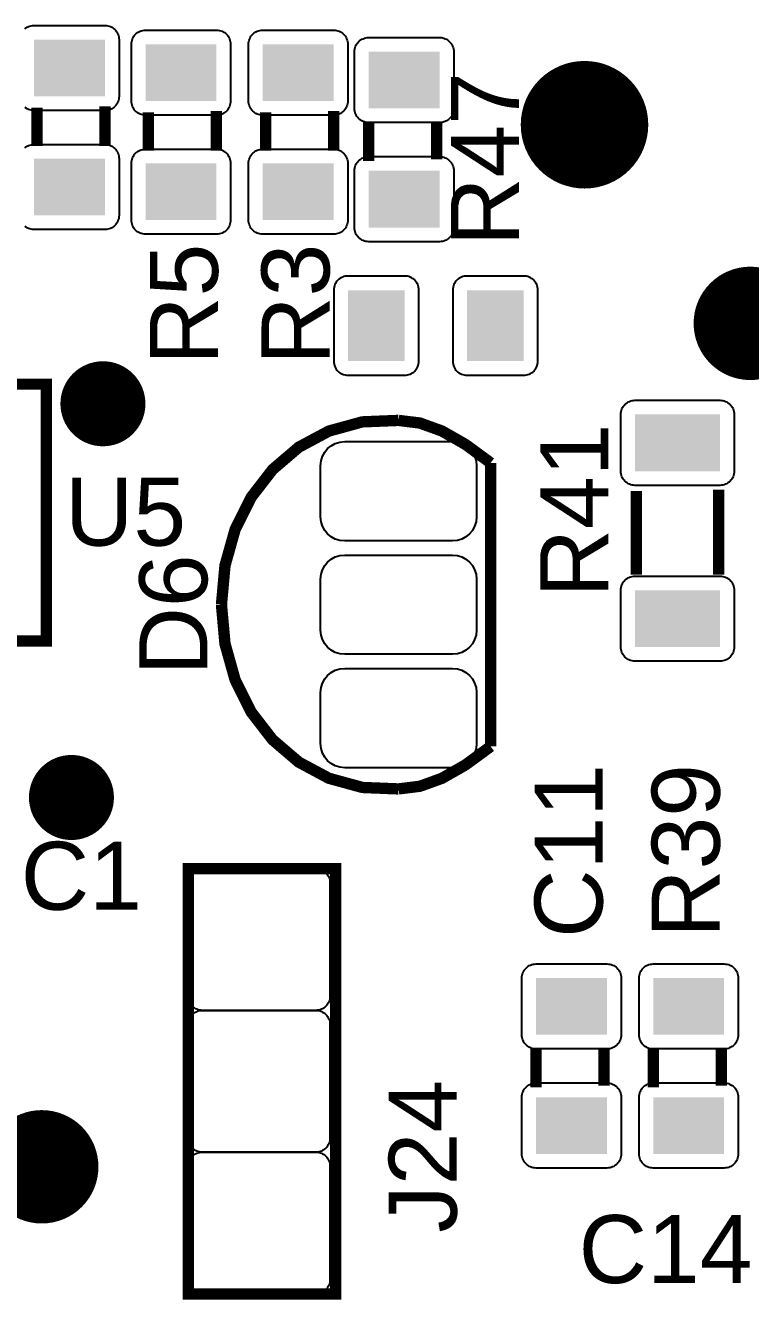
# Model space of a CAD drawing. Header units: inches. Extents: x -3.34 to 3.34, y -1.57 to 1.57.
# Drawn here: x -2.41 to -1.899, y -1.03 to -0.131 of the extents above; entities that cross this region are included whole.
import ezdxf

# ---------------------------------------------------------------- set-up
doc = ezdxf.new("R2010")
doc.units = ezdxf.units.IN
doc.layers.get('0').update_dxf_attribs({"linetype": 'CONTINUOUS'})

# ---------------------------------------------------------------- blocks, each defined once
blk = doc.blocks.new('RPAD')
blk.add_trace([(-0.5, -0.5), (-0.5, 0.5), (0.5, -0.5), (0.5, 0.5)])
blk = doc.blocks.new('EPAD')
at = {"const_width": 0.5}
blk.add_lwpolyline([(-0.25, 0, 1), (0.25, 0, 1)], format="xyb", close=True, dxfattribs=at)

msp = doc.modelspace()

# ---------------------------------------------------------------- linework, layer by layer
for points in [[(-2.410765, -0.133006), (-2.409998, -0.132437), (-2.409174, -0.131943), (-2.408298, -0.131528), (-2.407374, -0.131197), (-2.406407, -0.130955), (-2.405402, -0.130806), (-2.404362, -0.130756), (-2.354362, -0.130756), (-2.353323, -0.130806), (-2.352318, -0.130955), (-2.351351, -0.131197), (-2.350427, -0.131528), (-2.34955, -0.131943), (-2.348726, -0.132437), (-2.347959, -0.133006), (-2.347253, -0.133646), (-2.346613, -0.134352), (-2.346043, -0.13512), (-2.345548, -0.135944), (-2.345134, -0.13682), (-2.344803, -0.137744), (-2.344561, -0.138711), (-2.344413, -0.139717), (-2.344362, -0.140756), (-2.344362, -0.180756), (-2.344413, -0.181795), (-2.344561, -0.1828), (-2.344803, -0.183767), (-2.345134, -0.184691), (-2.345548, -0.185568), (-2.346043, -0.186392), (-2.346613, -0.187159), (-2.347253, -0.187865), (-2.347959, -0.188506), (-2.348726, -0.189075), (-2.34955, -0.189569), (-2.350427, -0.189984), (-2.351351, -0.190315), (-2.352318, -0.190557), (-2.353323, -0.190706), (-2.354362, -0.190756), (-2.404362, -0.190756), (-2.405402, -0.190706), (-2.406407, -0.190557), (-2.407374, -0.190315), (-2.408298, -0.189984), (-2.409174, -0.189569), (-2.409998, -0.189075), (-2.410765, -0.188506)], [(-2.410765, -0.217006), (-2.409998, -0.216437), (-2.409174, -0.215943), (-2.408298, -0.215528), (-2.407374, -0.215197), (-2.406407, -0.214955), (-2.405402, -0.214806), (-2.404362, -0.214756), (-2.354362, -0.214756), (-2.353323, -0.214806), (-2.352318, -0.214955), (-2.351351, -0.215197), (-2.350427, -0.215528), (-2.34955, -0.215943), (-2.348726, -0.216437), (-2.347959, -0.217006), (-2.347253, -0.217646), (-2.346613, -0.218352), (-2.346043, -0.21912), (-2.345548, -0.219944), (-2.345134, -0.22082), (-2.344803, -0.221744), (-2.344561, -0.222711), (-2.344413, -0.223717), (-2.344362, -0.224756), (-2.344362, -0.264756), (-2.344413, -0.265795), (-2.344561, -0.2668), (-2.344803, -0.267767), (-2.345134, -0.268691), (-2.345548, -0.269568), (-2.346043, -0.270392), (-2.346613, -0.271159), (-2.347253, -0.271865), (-2.347959, -0.272506), (-2.348726, -0.273075), (-2.34955, -0.273569), (-2.350427, -0.273984), (-2.351351, -0.274315), (-2.352318, -0.274557), (-2.353323, -0.274706), (-2.354362, -0.274756), (-2.404362, -0.274756), (-2.405402, -0.274706), (-2.406407, -0.274557), (-2.407374, -0.274315), (-2.408298, -0.273984), (-2.409174, -0.273569), (-2.409998, -0.273075), (-2.410765, -0.272506)]]:
    msp.add_lwpolyline(points)
for points in [[(-2.335622, -0.184031), (-2.335622, -0.144031), (-2.335572, -0.142992), (-2.335423, -0.141987), (-2.335181, -0.14102), (-2.33485, -0.140096), (-2.334436, -0.13922), (-2.333941, -0.138396), (-2.333372, -0.137628), (-2.332731, -0.136922), (-2.332025, -0.136282), (-2.331258, -0.135713), (-2.330434, -0.135218), (-2.329557, -0.134803), (-2.328633, -0.134472), (-2.327667, -0.13423), (-2.326661, -0.134082), (-2.325622, -0.134031), (-2.275622, -0.134031), (-2.274583, -0.134082), (-2.273578, -0.13423), (-2.272611, -0.134472), (-2.271687, -0.134803), (-2.27081, -0.135218), (-2.269986, -0.135713), (-2.269219, -0.136282), (-2.268513, -0.136922), (-2.267872, -0.137628), (-2.267303, -0.138396), (-2.266808, -0.13922), (-2.266394, -0.140096), (-2.266063, -0.14102), (-2.265821, -0.141987), (-2.265672, -0.142992), (-2.265622, -0.144031), (-2.265622, -0.184031), (-2.265672, -0.185071), (-2.265821, -0.186076), (-2.266063, -0.187043), (-2.266394, -0.187967), (-2.266808, -0.188843), (-2.267303, -0.189667), (-2.267872, -0.190435), (-2.268513, -0.191141), (-2.269219, -0.191781), (-2.269986, -0.19235), (-2.27081, -0.192845), (-2.271687, -0.19326), (-2.272611, -0.193591), (-2.273578, -0.193833), (-2.274583, -0.193981), (-2.275622, -0.194031), (-2.325622, -0.194031), (-2.326661, -0.193981), (-2.327667, -0.193833), (-2.328633, -0.193591), (-2.329557, -0.19326), (-2.330434, -0.192845), (-2.331258, -0.19235), (-2.332025, -0.191781), (-2.332731, -0.191141), (-2.333372, -0.190435), (-2.333941, -0.189667), (-2.334436, -0.188843), (-2.33485, -0.187967), (-2.335181, -0.187043), (-2.335423, -0.186076), (-2.335572, -0.185071), (-2.335622, -0.184031)], [(-2.252945, -0.184031), (-2.252945, -0.144031), (-2.252894, -0.142992), (-2.252746, -0.141987), (-2.252504, -0.14102), (-2.252173, -0.140096), (-2.251759, -0.13922), (-2.251264, -0.138396), (-2.250694, -0.137628), (-2.250054, -0.136922), (-2.249348, -0.136282), (-2.248581, -0.135713), (-2.247757, -0.135218), (-2.24688, -0.134803), (-2.245956, -0.134472), (-2.244989, -0.13423), (-2.243984, -0.134082), (-2.242945, -0.134031), (-2.192945, -0.134031), (-2.191906, -0.134082), (-2.1909, -0.13423), (-2.189933, -0.134472), (-2.189009, -0.134803), (-2.188133, -0.135218), (-2.187309, -0.135713), (-2.186542, -0.136282), (-2.185835, -0.136922), (-2.185195, -0.137628), (-2.184626, -0.138396), (-2.184131, -0.13922), (-2.183717, -0.140096), (-2.183386, -0.14102), (-2.183144, -0.141987), (-2.182995, -0.142992), (-2.182945, -0.144031), (-2.182945, -0.184031), (-2.182995, -0.185071), (-2.183144, -0.186076), (-2.183386, -0.187043), (-2.183717, -0.187967), (-2.184131, -0.188843), (-2.184626, -0.189667), (-2.185195, -0.190435), (-2.185835, -0.191141), (-2.186542, -0.191781), (-2.187309, -0.19235), (-2.188133, -0.192845), (-2.189009, -0.19326), (-2.189933, -0.193591), (-2.1909, -0.193833), (-2.191906, -0.193981), (-2.192945, -0.194031), (-2.242945, -0.194031), (-2.243984, -0.193981), (-2.244989, -0.193833), (-2.245956, -0.193591), (-2.24688, -0.19326), (-2.247757, -0.192845), (-2.248581, -0.19235), (-2.249348, -0.191781), (-2.250054, -0.191141), (-2.250694, -0.190435), (-2.251264, -0.189667), (-2.251759, -0.188843), (-2.252173, -0.187967), (-2.252504, -0.187043), (-2.252746, -0.186076), (-2.252894, -0.185071), (-2.252945, -0.184031)], [(-2.108142, -0.149291), (-2.108142, -0.189291), (-2.108192, -0.190331), (-2.108341, -0.191336), (-2.108583, -0.192303), (-2.108913, -0.193227), (-2.109328, -0.194103), (-2.109823, -0.194927), (-2.110392, -0.195695), (-2.111032, -0.196401), (-2.111739, -0.197041), (-2.112506, -0.19761), (-2.11333, -0.198105), (-2.114206, -0.19852), (-2.11513, -0.19885), (-2.116097, -0.199093), (-2.117102, -0.199241), (-2.118142, -0.199291), (-2.168142, -0.199291), (-2.169181, -0.199241), (-2.170186, -0.199093), (-2.171153, -0.19885), (-2.172077, -0.19852), (-2.172954, -0.198105), (-2.173778, -0.19761), (-2.174545, -0.197041), (-2.175251, -0.196401), (-2.175891, -0.195695), (-2.176461, -0.194927), (-2.176956, -0.194103), (-2.17737, -0.193227), (-2.177701, -0.192303), (-2.177943, -0.191336), (-2.178091, -0.190331), (-2.178142, -0.189291), (-2.178142, -0.149291), (-2.178091, -0.148252), (-2.177943, -0.147247), (-2.177701, -0.14628), (-2.17737, -0.145356), (-2.176956, -0.14448), (-2.176461, -0.143656), (-2.175891, -0.142888), (-2.175251, -0.142182), (-2.174545, -0.141542), (-2.173778, -0.140972), (-2.172954, -0.140478), (-2.172077, -0.140063), (-2.171153, -0.139732), (-2.170186, -0.13949), (-2.169181, -0.139342), (-2.168142, -0.139291), (-2.118142, -0.139291), (-2.117102, -0.139342), (-2.116097, -0.13949), (-2.11513, -0.139732), (-2.114206, -0.140063), (-2.11333, -0.140478), (-2.112506, -0.140972), (-2.111739, -0.141542), (-2.111032, -0.142182), (-2.110392, -0.142888), (-2.109823, -0.143656), (-2.109328, -0.14448), (-2.108913, -0.145356), (-2.108583, -0.14628), (-2.108341, -0.147247), (-2.108192, -0.148252), (-2.108142, -0.149291)], [(-2.335622, -0.268031), (-2.335622, -0.228031), (-2.335572, -0.226992), (-2.335423, -0.225987), (-2.335181, -0.22502), (-2.33485, -0.224096), (-2.334436, -0.22322), (-2.333941, -0.222396), (-2.333372, -0.221628), (-2.332731, -0.220922), (-2.332025, -0.220282), (-2.331258, -0.219713), (-2.330434, -0.219218), (-2.329557, -0.218803), (-2.328633, -0.218472), (-2.327667, -0.21823), (-2.326661, -0.218082), (-2.325622, -0.218031), (-2.275622, -0.218031), (-2.274583, -0.218082), (-2.273578, -0.21823), (-2.272611, -0.218472), (-2.271687, -0.218803), (-2.27081, -0.219218), (-2.269986, -0.219713), (-2.269219, -0.220282), (-2.268513, -0.220922), (-2.267872, -0.221628), (-2.267303, -0.222396), (-2.266808, -0.22322), (-2.266394, -0.224096), (-2.266063, -0.22502), (-2.265821, -0.225987), (-2.265672, -0.226992), (-2.265622, -0.228031), (-2.265622, -0.268031), (-2.265672, -0.269071), (-2.265821, -0.270076), (-2.266063, -0.271043), (-2.266394, -0.271967), (-2.266808, -0.272843), (-2.267303, -0.273667), (-2.267872, -0.274435), (-2.268513, -0.275141), (-2.269219, -0.275781), (-2.269986, -0.27635), (-2.27081, -0.276845), (-2.271687, -0.27726), (-2.272611, -0.277591), (-2.273578, -0.277833), (-2.274583, -0.277981), (-2.275622, -0.278031), (-2.325622, -0.278031), (-2.326661, -0.277981), (-2.327667, -0.277833), (-2.328633, -0.277591), (-2.329557, -0.27726), (-2.330434, -0.276845), (-2.331258, -0.27635), (-2.332025, -0.275781), (-2.332731, -0.275141), (-2.333372, -0.274435), (-2.333941, -0.273667), (-2.334436, -0.272843), (-2.33485, -0.271967), (-2.335181, -0.271043), (-2.335423, -0.270076), (-2.335572, -0.269071), (-2.335622, -0.268031)], [(-2.252945, -0.268031), (-2.252945, -0.228031), (-2.252894, -0.226992), (-2.252746, -0.225987), (-2.252504, -0.22502), (-2.252173, -0.224096), (-2.251759, -0.22322), (-2.251264, -0.222396), (-2.250694, -0.221628), (-2.250054, -0.220922), (-2.249348, -0.220282), (-2.248581, -0.219713), (-2.247757, -0.219218), (-2.24688, -0.218803), (-2.245956, -0.218472), (-2.244989, -0.21823), (-2.243984, -0.218082), (-2.242945, -0.218031), (-2.192945, -0.218031), (-2.191906, -0.218082), (-2.1909, -0.21823), (-2.189933, -0.218472), (-2.189009, -0.218803), (-2.188133, -0.219218), (-2.187309, -0.219713), (-2.186542, -0.220282), (-2.185835, -0.220922), (-2.185195, -0.221628), (-2.184626, -0.222396), (-2.184131, -0.22322), (-2.183717, -0.224096), (-2.183386, -0.22502), (-2.183144, -0.225987), (-2.182995, -0.226992), (-2.182945, -0.228031), (-2.182945, -0.268031), (-2.182995, -0.269071), (-2.183144, -0.270076), (-2.183386, -0.271043), (-2.183717, -0.271967), (-2.184131, -0.272843), (-2.184626, -0.273667), (-2.185195, -0.274435), (-2.185835, -0.275141), (-2.186542, -0.275781), (-2.187309, -0.27635), (-2.188133, -0.276845), (-2.189009, -0.27726), (-2.189933, -0.277591), (-2.1909, -0.277833), (-2.191906, -0.277981), (-2.192945, -0.278031), (-2.242945, -0.278031), (-2.243984, -0.277981), (-2.244989, -0.277833), (-2.245956, -0.277591), (-2.24688, -0.27726), (-2.247757, -0.276845), (-2.248581, -0.27635), (-2.249348, -0.275781), (-2.250054, -0.275141), (-2.250694, -0.274435), (-2.251264, -0.273667), (-2.251759, -0.272843), (-2.252173, -0.271967), (-2.252504, -0.271043), (-2.252746, -0.270076), (-2.252894, -0.269071), (-2.252945, -0.268031)], [(-2.108142, -0.233291), (-2.108142, -0.273291), (-2.108192, -0.274331), (-2.108341, -0.275336), (-2.108583, -0.276303), (-2.108913, -0.277227), (-2.109328, -0.278103), (-2.109823, -0.278927), (-2.110392, -0.279695), (-2.111032, -0.280401), (-2.111739, -0.281041), (-2.112506, -0.28161), (-2.11333, -0.282105), (-2.114206, -0.28252), (-2.11513, -0.28285), (-2.116097, -0.283093), (-2.117102, -0.283241), (-2.118142, -0.283291), (-2.168142, -0.283291), (-2.169181, -0.283241), (-2.170186, -0.283093), (-2.171153, -0.28285), (-2.172077, -0.28252), (-2.172954, -0.282105), (-2.173778, -0.28161), (-2.174545, -0.281041), (-2.175251, -0.280401), (-2.175891, -0.279695), (-2.176461, -0.278927), (-2.176956, -0.278103), (-2.17737, -0.277227), (-2.177701, -0.276303), (-2.177943, -0.275336), (-2.178091, -0.274331), (-2.178142, -0.273291), (-2.178142, -0.233291), (-2.178091, -0.232252), (-2.177943, -0.231247), (-2.177701, -0.23028), (-2.17737, -0.229356), (-2.176956, -0.22848), (-2.176461, -0.227656), (-2.175891, -0.226888), (-2.175251, -0.226182), (-2.174545, -0.225542), (-2.173778, -0.224972), (-2.172954, -0.224478), (-2.172077, -0.224063), (-2.171153, -0.223732), (-2.170186, -0.22349), (-2.169181, -0.223342), (-2.168142, -0.223291), (-2.118142, -0.223291), (-2.117102, -0.223342), (-2.116097, -0.22349), (-2.11513, -0.223732), (-2.114206, -0.224063), (-2.11333, -0.224478), (-2.112506, -0.224972), (-2.111739, -0.225542), (-2.111032, -0.226182), (-2.110392, -0.226888), (-2.109823, -0.227656), (-2.109328, -0.22848), (-2.108913, -0.229356), (-2.108583, -0.23028), (-2.108341, -0.231247), (-2.108192, -0.232252), (-2.108142, -0.233291)], [(-2.142827, -0.30752), (-2.182827, -0.30752), (-2.183866, -0.30757), (-2.184871, -0.307719), (-2.185838, -0.307961), (-2.186762, -0.308291), (-2.187639, -0.308706), (-2.188463, -0.309201), (-2.18923, -0.30977), (-2.189936, -0.31041), (-2.190576, -0.311117), (-2.191146, -0.311884), (-2.19164, -0.312708), (-2.192055, -0.313584), (-2.192386, -0.314508), (-2.192628, -0.315475), (-2.192776, -0.31648), (-2.192827, -0.31752), (-2.192827, -0.36752), (-2.192776, -0.368559), (-2.192628, -0.369564), (-2.192386, -0.370531), (-2.192055, -0.371455), (-2.19164, -0.372331), (-2.191146, -0.373156), (-2.190576, -0.373923), (-2.189936, -0.374629), (-2.18923, -0.375269), (-2.188463, -0.375839), (-2.187639, -0.376333), (-2.186762, -0.376748), (-2.185838, -0.377079), (-2.184871, -0.377321), (-2.183866, -0.377469), (-2.182827, -0.37752), (-2.142827, -0.37752), (-2.141787, -0.377469), (-2.140782, -0.377321), (-2.139815, -0.377079), (-2.138891, -0.376748), (-2.138015, -0.376333), (-2.137191, -0.375839), (-2.136423, -0.375269), (-2.135717, -0.374629), (-2.135077, -0.373923), (-2.134508, -0.373156), (-2.134013, -0.372331), (-2.133598, -0.371455), (-2.133268, -0.370531), (-2.133026, -0.369564), (-2.132877, -0.368559), (-2.132827, -0.36752), (-2.132827, -0.31752), (-2.132877, -0.31648), (-2.133026, -0.315475), (-2.133268, -0.314508), (-2.133598, -0.313584), (-2.134013, -0.312708), (-2.134508, -0.311884), (-2.135077, -0.311117), (-2.135717, -0.31041), (-2.136423, -0.30977), (-2.137191, -0.309201), (-2.138015, -0.308706), (-2.138891, -0.308291), (-2.139815, -0.307961), (-2.140782, -0.307719), (-2.141787, -0.30757), (-2.142827, -0.30752)], [(-2.058827, -0.30752), (-2.098827, -0.30752), (-2.099866, -0.30757), (-2.100871, -0.307719), (-2.101838, -0.307961), (-2.102762, -0.308291), (-2.103639, -0.308706), (-2.104463, -0.309201), (-2.10523, -0.30977), (-2.105936, -0.31041), (-2.106576, -0.311117), (-2.107146, -0.311884), (-2.10764, -0.312708), (-2.108055, -0.313584), (-2.108386, -0.314508), (-2.108628, -0.315475), (-2.108776, -0.31648), (-2.108827, -0.31752), (-2.108827, -0.36752), (-2.108776, -0.368559), (-2.108628, -0.369564), (-2.108386, -0.370531), (-2.108055, -0.371455), (-2.10764, -0.372331), (-2.107146, -0.373156), (-2.106576, -0.373923), (-2.105936, -0.374629), (-2.10523, -0.375269), (-2.104463, -0.375839), (-2.103639, -0.376333), (-2.102762, -0.376748), (-2.101838, -0.377079), (-2.100871, -0.377321), (-2.099866, -0.377469), (-2.098827, -0.37752), (-2.058827, -0.37752), (-2.057787, -0.377469), (-2.056782, -0.377321), (-2.055815, -0.377079), (-2.054891, -0.376748), (-2.054015, -0.376333), (-2.053191, -0.375839), (-2.052423, -0.375269), (-2.051717, -0.374629), (-2.051077, -0.373923), (-2.050508, -0.373156), (-2.050013, -0.372331), (-2.049598, -0.371455), (-2.049268, -0.370531), (-2.049026, -0.369564), (-2.048877, -0.368559), (-2.048827, -0.36752), (-2.048827, -0.31752), (-2.048877, -0.31648), (-2.049026, -0.315475), (-2.049268, -0.314508), (-2.049598, -0.313584), (-2.050013, -0.312708), (-2.050508, -0.311884), (-2.051077, -0.311117), (-2.051717, -0.31041), (-2.052423, -0.30977), (-2.053191, -0.309201), (-2.054015, -0.308706), (-2.054891, -0.308291), (-2.055815, -0.307961), (-2.056782, -0.307719), (-2.057787, -0.30757), (-2.058827, -0.30752)], [(-1.910228, -0.405197), (-1.910228, -0.445197), (-1.910279, -0.446236), (-1.910427, -0.447241), (-1.910669, -0.448208), (-1.911, -0.449132), (-1.911415, -0.450009), (-1.911909, -0.450833), (-1.912479, -0.4516), (-1.913119, -0.452306), (-1.913825, -0.452946), (-1.914593, -0.453516), (-1.915417, -0.45401), (-1.916293, -0.454425), (-1.917217, -0.454756), (-1.918184, -0.454998), (-1.919189, -0.455146), (-1.920228, -0.455197), (-1.980228, -0.455197), (-1.981268, -0.455146), (-1.982273, -0.454998), (-1.98324, -0.454756), (-1.984164, -0.454425), (-1.98504, -0.45401), (-1.985864, -0.453516), (-1.986631, -0.452946), (-1.987338, -0.452306), (-1.987978, -0.4516), (-1.988547, -0.450833), (-1.989042, -0.450009), (-1.989457, -0.449132), (-1.989787, -0.448208), (-1.99003, -0.447241), (-1.990178, -0.446236), (-1.990228, -0.445197), (-1.990228, -0.405197), (-1.990178, -0.404157), (-1.99003, -0.403152), (-1.989787, -0.402185), (-1.989457, -0.401261), (-1.989042, -0.400385), (-1.988547, -0.399561), (-1.987978, -0.398793), (-1.987338, -0.398087), (-1.986631, -0.397447), (-1.985864, -0.396878), (-1.98504, -0.396383), (-1.984164, -0.395969), (-1.98324, -0.395638), (-1.982273, -0.395396), (-1.981268, -0.395247), (-1.980228, -0.395197), (-1.920228, -0.395197), (-1.919189, -0.395247), (-1.918184, -0.395396), (-1.917217, -0.395638), (-1.916293, -0.395969), (-1.915417, -0.396383), (-1.914593, -0.396878), (-1.913825, -0.397447), (-1.913119, -0.398087), (-1.912479, -0.398793), (-1.911909, -0.399561), (-1.911415, -0.400385), (-1.911, -0.401261), (-1.910669, -0.402185), (-1.910427, -0.403152), (-1.910279, -0.404157), (-1.910228, -0.405197)], [(-2.202079, -0.47737), (-2.202079, -0.44137), (-2.201741, -0.437894), (-2.200767, -0.43468), (-2.199221, -0.431789), (-2.197165, -0.429284), (-2.19466, -0.427228), (-2.191769, -0.425681), (-2.188555, -0.424708), (-2.185079, -0.42437), (-2.109079, -0.42437), (-2.105603, -0.424708), (-2.102389, -0.425681), (-2.099498, -0.427228), (-2.096993, -0.429284), (-2.094936, -0.431789), (-2.09339, -0.43468), (-2.092417, -0.437894), (-2.092079, -0.44137), (-2.092079, -0.47737), (-2.092417, -0.480846), (-2.09339, -0.48406), (-2.094936, -0.486951), (-2.096993, -0.489456), (-2.099498, -0.491513), (-2.102389, -0.493059), (-2.105603, -0.494032), (-2.109079, -0.49437), (-2.185079, -0.49437), (-2.188555, -0.494032), (-2.191769, -0.493059), (-2.19466, -0.491513), (-2.197165, -0.489456), (-2.199221, -0.486951), (-2.200767, -0.48406), (-2.201741, -0.480846), (-2.202079, -0.47737)], [(-2.202079, -0.55737), (-2.202079, -0.52137), (-2.201741, -0.517894), (-2.200767, -0.51468), (-2.199221, -0.511789), (-2.197165, -0.509284), (-2.19466, -0.507228), (-2.191769, -0.505681), (-2.188555, -0.504708), (-2.185079, -0.50437), (-2.109079, -0.50437), (-2.105603, -0.504708), (-2.102389, -0.505681), (-2.099498, -0.507228), (-2.096993, -0.509284), (-2.094936, -0.511789), (-2.09339, -0.51468), (-2.092417, -0.517894), (-2.092079, -0.52137), (-2.092079, -0.55737), (-2.092417, -0.560846), (-2.09339, -0.56406), (-2.094936, -0.566951), (-2.096993, -0.569456), (-2.099498, -0.571513), (-2.102389, -0.573059), (-2.105603, -0.574032), (-2.109079, -0.57437), (-2.185079, -0.57437), (-2.188555, -0.574032), (-2.191769, -0.573059), (-2.19466, -0.571513), (-2.197165, -0.569456), (-2.199221, -0.566951), (-2.200767, -0.56406), (-2.201741, -0.560846), (-2.202079, -0.55737)], [(-1.910228, -0.529197), (-1.910228, -0.569197), (-1.910279, -0.570236), (-1.910427, -0.571241), (-1.910669, -0.572208), (-1.911, -0.573132), (-1.911415, -0.574009), (-1.911909, -0.574833), (-1.912479, -0.5756), (-1.913119, -0.576306), (-1.913825, -0.576946), (-1.914593, -0.577516), (-1.915417, -0.57801), (-1.916293, -0.578425), (-1.917217, -0.578756), (-1.918184, -0.578998), (-1.919189, -0.579146), (-1.920228, -0.579197), (-1.980228, -0.579197), (-1.981268, -0.579146), (-1.982273, -0.578998), (-1.98324, -0.578756), (-1.984164, -0.578425), (-1.98504, -0.57801), (-1.985864, -0.577516), (-1.986631, -0.576946), (-1.987338, -0.576306), (-1.987978, -0.5756), (-1.988547, -0.574833), (-1.989042, -0.574009), (-1.989457, -0.573132), (-1.989787, -0.572208), (-1.99003, -0.571241), (-1.990178, -0.570236), (-1.990228, -0.569197), (-1.990228, -0.529197), (-1.990178, -0.528157), (-1.99003, -0.527152), (-1.989787, -0.526185), (-1.989457, -0.525261), (-1.989042, -0.524385), (-1.988547, -0.523561), (-1.987978, -0.522793), (-1.987338, -0.522087), (-1.986631, -0.521447), (-1.985864, -0.520878), (-1.98504, -0.520383), (-1.984164, -0.519969), (-1.98324, -0.519638), (-1.982273, -0.519396), (-1.981268, -0.519247), (-1.980228, -0.519197), (-1.920228, -0.519197), (-1.919189, -0.519247), (-1.918184, -0.519396), (-1.917217, -0.519638), (-1.916293, -0.519969), (-1.915417, -0.520383), (-1.914593, -0.520878), (-1.913825, -0.521447), (-1.913119, -0.522087), (-1.912479, -0.522793), (-1.911909, -0.523561), (-1.911415, -0.524385), (-1.911, -0.525261), (-1.910669, -0.526185), (-1.910427, -0.527152), (-1.910279, -0.528157), (-1.910228, -0.529197)], [(-2.202079, -0.63737), (-2.202079, -0.60137), (-2.201741, -0.597894), (-2.200767, -0.59468), (-2.199221, -0.591789), (-2.197165, -0.589284), (-2.19466, -0.587228), (-2.191769, -0.585681), (-2.188555, -0.584708), (-2.185079, -0.58437), (-2.109079, -0.58437), (-2.105603, -0.584708), (-2.102389, -0.585681), (-2.099498, -0.587228), (-2.096993, -0.589284), (-2.094936, -0.591789), (-2.09339, -0.59468), (-2.092417, -0.597894), (-2.092079, -0.60137), (-2.092079, -0.63737), (-2.092417, -0.640846), (-2.09339, -0.64406), (-2.094936, -0.646951), (-2.096993, -0.649456), (-2.099498, -0.651513), (-2.102389, -0.653059), (-2.105603, -0.654032), (-2.109079, -0.65437), (-2.185079, -0.65437), (-2.188555, -0.654032), (-2.191769, -0.653059), (-2.19466, -0.651513), (-2.197165, -0.649456), (-2.199221, -0.646951), (-2.200767, -0.64406), (-2.201741, -0.640846), (-2.202079, -0.63737)], [(-2.195504, -0.735591), (-2.195504, -0.815591), (-2.195554, -0.81663), (-2.195703, -0.817635), (-2.195945, -0.818602), (-2.196276, -0.819526), (-2.19669, -0.820402), (-2.197185, -0.821226), (-2.197754, -0.821994), (-2.198394, -0.8227), (-2.199101, -0.82334), (-2.199868, -0.823909), (-2.200692, -0.824404), (-2.201569, -0.824819), (-2.202493, -0.82515), (-2.203459, -0.825392), (-2.204465, -0.82554), (-2.205504, -0.825591), (-2.285504, -0.825591), (-2.286543, -0.82554), (-2.287548, -0.825392), (-2.288515, -0.82515), (-2.289439, -0.824819), (-2.290316, -0.824404), (-2.29114, -0.823909), (-2.291907, -0.82334), (-2.292613, -0.8227), (-2.293254, -0.821994), (-2.293823, -0.821226), (-2.294318, -0.820402), (-2.294732, -0.819526), (-2.295063, -0.818602), (-2.295305, -0.817635), (-2.295454, -0.81663), (-2.295504, -0.815591), (-2.295504, -0.735591), (-2.295454, -0.734551), (-2.295305, -0.733546), (-2.295063, -0.732579), (-2.294732, -0.731655), (-2.294318, -0.730779), (-2.293823, -0.729955), (-2.293254, -0.729187), (-2.292613, -0.728481), (-2.291907, -0.727841), (-2.29114, -0.727272), (-2.290316, -0.726777), (-2.289439, -0.726362), (-2.288515, -0.726031), (-2.287548, -0.725789), (-2.286543, -0.725641), (-2.285504, -0.725591), (-2.205504, -0.725591), (-2.204465, -0.725641), (-2.203459, -0.725789), (-2.202493, -0.726031), (-2.201569, -0.726362), (-2.200692, -0.726777), (-2.199868, -0.727272), (-2.199101, -0.727841), (-2.198394, -0.728481), (-2.197754, -0.729187), (-2.197185, -0.729955), (-2.19669, -0.730779), (-2.196276, -0.731655), (-2.195945, -0.732579), (-2.195703, -0.733546), (-2.195554, -0.734551), (-2.195504, -0.735591)], [(-1.990031, -0.802835), (-1.990031, -0.842835), (-1.990082, -0.843874), (-1.99023, -0.844879), (-1.990472, -0.845846), (-1.990803, -0.84677), (-1.991218, -0.847646), (-1.991713, -0.84847), (-1.992282, -0.849238), (-1.992922, -0.849944), (-1.993628, -0.850584), (-1.994396, -0.851154), (-1.99522, -0.851648), (-1.996096, -0.852063), (-1.99702, -0.852394), (-1.997987, -0.852636), (-1.998992, -0.852784), (-2.000031, -0.852835), (-2.050031, -0.852835), (-2.051071, -0.852784), (-2.052076, -0.852636), (-2.053043, -0.852394), (-2.053967, -0.852063), (-2.054843, -0.851648), (-2.055667, -0.851154), (-2.056435, -0.850584), (-2.057141, -0.849944), (-2.057781, -0.849238), (-2.05835, -0.84847), (-2.058845, -0.847646), (-2.05926, -0.84677), (-2.059591, -0.845846), (-2.059833, -0.844879), (-2.059981, -0.843874), (-2.060031, -0.842835), (-2.060031, -0.802835), (-2.059981, -0.801795), (-2.059833, -0.80079), (-2.059591, -0.799823), (-2.05926, -0.798899), (-2.058845, -0.798023), (-2.05835, -0.797199), (-2.057781, -0.796431), (-2.057141, -0.795725), (-2.056435, -0.795085), (-2.055667, -0.794516), (-2.054843, -0.794021), (-2.053967, -0.793606), (-2.053043, -0.793276), (-2.052076, -0.793033), (-2.051071, -0.792885), (-2.050031, -0.792835), (-2.000031, -0.792835), (-1.998992, -0.792885), (-1.997987, -0.793033), (-1.99702, -0.793276), (-1.996096, -0.793606), (-1.99522, -0.794021), (-1.994396, -0.794516), (-1.993628, -0.795085), (-1.992922, -0.795725), (-1.992282, -0.796431), (-1.991713, -0.797199), (-1.991218, -0.798023), (-1.990803, -0.798899), (-1.990472, -0.799823), (-1.99023, -0.80079), (-1.990082, -0.801795), (-1.990031, -0.802835)], [(-1.907354, -0.802835), (-1.907354, -0.842835), (-1.907405, -0.843874), (-1.907553, -0.844879), (-1.907795, -0.845846), (-1.908126, -0.84677), (-1.908541, -0.847646), (-1.909035, -0.84847), (-1.909605, -0.849238), (-1.910245, -0.849944), (-1.910951, -0.850584), (-1.911719, -0.851154), (-1.912543, -0.851648), (-1.913419, -0.852063), (-1.914343, -0.852394), (-1.91531, -0.852636), (-1.916315, -0.852784), (-1.917354, -0.852835), (-1.967354, -0.852835), (-1.968394, -0.852784), (-1.969399, -0.852636), (-1.970366, -0.852394), (-1.97129, -0.852063), (-1.972166, -0.851648), (-1.97299, -0.851154), (-1.973757, -0.850584), (-1.974464, -0.849944), (-1.975104, -0.849238), (-1.975673, -0.84847), (-1.976168, -0.847646), (-1.976583, -0.84677), (-1.976913, -0.845846), (-1.977156, -0.844879), (-1.977304, -0.843874), (-1.977354, -0.842835), (-1.977354, -0.802835), (-1.977304, -0.801795), (-1.977156, -0.80079), (-1.976913, -0.799823), (-1.976583, -0.798899), (-1.976168, -0.798023), (-1.975673, -0.797199), (-1.975104, -0.796431), (-1.974464, -0.795725), (-1.973757, -0.795085), (-1.97299, -0.794516), (-1.972166, -0.794021), (-1.97129, -0.793606), (-1.970366, -0.793276), (-1.969399, -0.793033), (-1.968394, -0.792885), (-1.967354, -0.792835), (-1.917354, -0.792835), (-1.916315, -0.792885), (-1.91531, -0.793033), (-1.914343, -0.793276), (-1.913419, -0.793606), (-1.912543, -0.794021), (-1.911719, -0.794516), (-1.910951, -0.795085), (-1.910245, -0.795725), (-1.909605, -0.796431), (-1.909035, -0.797199), (-1.908541, -0.798023), (-1.908126, -0.798899), (-1.907795, -0.799823), (-1.907553, -0.80079), (-1.907405, -0.801795), (-1.907354, -0.802835)], [(-2.195504, -0.835591), (-2.195504, -0.915591), (-2.195554, -0.91663), (-2.195703, -0.917635), (-2.195945, -0.918602), (-2.196276, -0.919526), (-2.19669, -0.920402), (-2.197185, -0.921226), (-2.197754, -0.921994), (-2.198394, -0.9227), (-2.199101, -0.92334), (-2.199868, -0.923909), (-2.200692, -0.924404), (-2.201569, -0.924819), (-2.202493, -0.92515), (-2.203459, -0.925392), (-2.204465, -0.92554), (-2.205504, -0.925591), (-2.285504, -0.925591), (-2.286543, -0.92554), (-2.287548, -0.925392), (-2.288515, -0.92515), (-2.289439, -0.924819), (-2.290316, -0.924404), (-2.29114, -0.923909), (-2.291907, -0.92334), (-2.292613, -0.9227), (-2.293254, -0.921994), (-2.293823, -0.921226), (-2.294318, -0.920402), (-2.294732, -0.919526), (-2.295063, -0.918602), (-2.295305, -0.917635), (-2.295454, -0.91663), (-2.295504, -0.915591), (-2.295504, -0.835591), (-2.295454, -0.834551), (-2.295305, -0.833546), (-2.295063, -0.832579), (-2.294732, -0.831655), (-2.294318, -0.830779), (-2.293823, -0.829955), (-2.293254, -0.829187), (-2.292613, -0.828481), (-2.291907, -0.827841), (-2.29114, -0.827272), (-2.290316, -0.826777), (-2.289439, -0.826362), (-2.288515, -0.826031), (-2.287548, -0.825789), (-2.286543, -0.825641), (-2.285504, -0.825591), (-2.205504, -0.825591), (-2.204465, -0.825641), (-2.203459, -0.825789), (-2.202493, -0.826031), (-2.201569, -0.826362), (-2.200692, -0.826777), (-2.199868, -0.827272), (-2.199101, -0.827841), (-2.198394, -0.828481), (-2.197754, -0.829187), (-2.197185, -0.829955), (-2.19669, -0.830779), (-2.196276, -0.831655), (-2.195945, -0.832579), (-2.195703, -0.833546), (-2.195554, -0.834551), (-2.195504, -0.835591)], [(-1.990031, -0.886835), (-1.990031, -0.926835), (-1.990082, -0.927874), (-1.99023, -0.928879), (-1.990472, -0.929846), (-1.990803, -0.93077), (-1.991218, -0.931646), (-1.991713, -0.93247), (-1.992282, -0.933238), (-1.992922, -0.933944), (-1.993628, -0.934584), (-1.994396, -0.935154), (-1.99522, -0.935648), (-1.996096, -0.936063), (-1.99702, -0.936394), (-1.997987, -0.936636), (-1.998992, -0.936784), (-2.000031, -0.936835), (-2.050031, -0.936835), (-2.051071, -0.936784), (-2.052076, -0.936636), (-2.053043, -0.936394), (-2.053967, -0.936063), (-2.054843, -0.935648), (-2.055667, -0.935154), (-2.056435, -0.934584), (-2.057141, -0.933944), (-2.057781, -0.933238), (-2.05835, -0.93247), (-2.058845, -0.931646), (-2.05926, -0.93077), (-2.059591, -0.929846), (-2.059833, -0.928879), (-2.059981, -0.927874), (-2.060031, -0.926835), (-2.060031, -0.886835), (-2.059981, -0.885795), (-2.059833, -0.88479), (-2.059591, -0.883823), (-2.05926, -0.882899), (-2.058845, -0.882023), (-2.05835, -0.881199), (-2.057781, -0.880431), (-2.057141, -0.879725), (-2.056435, -0.879085), (-2.055667, -0.878516), (-2.054843, -0.878021), (-2.053967, -0.877606), (-2.053043, -0.877276), (-2.052076, -0.877033), (-2.051071, -0.876885), (-2.050031, -0.876835), (-2.000031, -0.876835), (-1.998992, -0.876885), (-1.997987, -0.877033), (-1.99702, -0.877276), (-1.996096, -0.877606), (-1.99522, -0.878021), (-1.994396, -0.878516), (-1.993628, -0.879085), (-1.992922, -0.879725), (-1.992282, -0.880431), (-1.991713, -0.881199), (-1.991218, -0.882023), (-1.990803, -0.882899), (-1.990472, -0.883823), (-1.99023, -0.88479), (-1.990082, -0.885795), (-1.990031, -0.886835)], [(-1.907354, -0.886835), (-1.907354, -0.926835), (-1.907405, -0.927874), (-1.907553, -0.928879), (-1.907795, -0.929846), (-1.908126, -0.93077), (-1.908541, -0.931646), (-1.909035, -0.93247), (-1.909605, -0.933238), (-1.910245, -0.933944), (-1.910951, -0.934584), (-1.911719, -0.935154), (-1.912543, -0.935648), (-1.913419, -0.936063), (-1.914343, -0.936394), (-1.91531, -0.936636), (-1.916315, -0.936784), (-1.917354, -0.936835), (-1.967354, -0.936835), (-1.968394, -0.936784), (-1.969399, -0.936636), (-1.970366, -0.936394), (-1.97129, -0.936063), (-1.972166, -0.935648), (-1.97299, -0.935154), (-1.973757, -0.934584), (-1.974464, -0.933944), (-1.975104, -0.933238), (-1.975673, -0.93247), (-1.976168, -0.931646), (-1.976583, -0.93077), (-1.976913, -0.929846), (-1.977156, -0.928879), (-1.977304, -0.927874), (-1.977354, -0.926835), (-1.977354, -0.886835), (-1.977304, -0.885795), (-1.977156, -0.88479), (-1.976913, -0.883823), (-1.976583, -0.882899), (-1.976168, -0.882023), (-1.975673, -0.881199), (-1.975104, -0.880431), (-1.974464, -0.879725), (-1.973757, -0.879085), (-1.97299, -0.878516), (-1.972166, -0.878021), (-1.97129, -0.877606), (-1.970366, -0.877276), (-1.969399, -0.877033), (-1.968394, -0.876885), (-1.967354, -0.876835), (-1.917354, -0.876835), (-1.916315, -0.876885), (-1.91531, -0.877033), (-1.914343, -0.877276), (-1.913419, -0.877606), (-1.912543, -0.878021), (-1.911719, -0.878516), (-1.910951, -0.879085), (-1.910245, -0.879725), (-1.909605, -0.880431), (-1.909035, -0.881199), (-1.908541, -0.882023), (-1.908126, -0.882899), (-1.907795, -0.883823), (-1.907553, -0.88479), (-1.907405, -0.885795), (-1.907354, -0.886835)], [(-2.195504, -0.935591), (-2.195504, -1.015591), (-2.195554, -1.01663), (-2.195703, -1.017635), (-2.195945, -1.018602), (-2.196276, -1.019526), (-2.19669, -1.020402), (-2.197185, -1.021226), (-2.197754, -1.021994), (-2.198394, -1.0227), (-2.199101, -1.02334), (-2.199868, -1.023909), (-2.200692, -1.024404), (-2.201569, -1.024819), (-2.202493, -1.02515), (-2.203459, -1.025392), (-2.204465, -1.02554), (-2.205504, -1.025591), (-2.285504, -1.025591), (-2.286543, -1.02554), (-2.287548, -1.025392), (-2.288515, -1.02515), (-2.289439, -1.024819), (-2.290316, -1.024404), (-2.29114, -1.023909), (-2.291907, -1.02334), (-2.292613, -1.0227), (-2.293254, -1.021994), (-2.293823, -1.021226), (-2.294318, -1.020402), (-2.294732, -1.019526), (-2.295063, -1.018602), (-2.295305, -1.017635), (-2.295454, -1.01663), (-2.295504, -1.015591), (-2.295504, -0.935591), (-2.295454, -0.934551), (-2.295305, -0.933546), (-2.295063, -0.932579), (-2.294732, -0.931655), (-2.294318, -0.930779), (-2.293823, -0.929955), (-2.293254, -0.929187), (-2.292613, -0.928481), (-2.291907, -0.927841), (-2.29114, -0.927272), (-2.290316, -0.926777), (-2.289439, -0.926362), (-2.288515, -0.926031), (-2.287548, -0.925789), (-2.286543, -0.925641), (-2.285504, -0.925591), (-2.205504, -0.925591), (-2.204465, -0.925641), (-2.203459, -0.925789), (-2.202493, -0.926031), (-2.201569, -0.926362), (-2.200692, -0.926777), (-2.199868, -0.927272), (-2.199101, -0.927841), (-2.198394, -0.928481), (-2.197754, -0.929187), (-2.197185, -0.929955), (-2.19669, -0.930779), (-2.196276, -0.931655), (-2.195945, -0.932579), (-2.195703, -0.933546), (-2.195554, -0.934551), (-2.195504, -0.935591)]]:
    msp.add_lwpolyline(points, close=True)
for points, const_width in [([(-2.402362, -0.215756), (-2.402362, -0.188756)], 0.008), ([(-2.402362, -0.215756), (-2.402362, -0.188756)], 0.008), ([(-2.402362, -0.215756), (-2.402362, -0.188756)], 0.008), ([(-2.354362, -0.215756), (-2.354362, -0.187756)], 0.008), ([(-2.354362, -0.215756), (-2.354362, -0.187756)], 0.008), ([(-2.354362, -0.215756), (-2.354362, -0.187756)], 0.008), ([(-2.323622, -0.219031), (-2.323622, -0.192031)], 0.008), ([(-2.323622, -0.219031), (-2.323622, -0.192031)], 0.008), ([(-2.323622, -0.219031), (-2.323622, -0.192031)], 0.008), ([(-2.275622, -0.219031), (-2.275622, -0.191031)], 0.008), ([(-2.275622, -0.219031), (-2.275622, -0.191031)], 0.008), ([(-2.275622, -0.219031), (-2.275622, -0.191031)], 0.008), ([(-2.240945, -0.219031), (-2.240945, -0.192031)], 0.008), ([(-2.240945, -0.219031), (-2.240945, -0.192031)], 0.008), ([(-2.240945, -0.219031), (-2.240945, -0.192031)], 0.008), ([(-2.192945, -0.219031), (-2.192945, -0.191031)], 0.008), ([(-2.192945, -0.219031), (-2.192945, -0.191031)], 0.008), ([(-2.192945, -0.219031), (-2.192945, -0.191031)], 0.008), ([(-2.168142, -0.198291), (-2.168142, -0.226291)], 0.008), ([(-2.168142, -0.198291), (-2.168142, -0.226291)], 0.008), ([(-2.168142, -0.198291), (-2.168142, -0.226291)], 0.008), ([(-2.120142, -0.198291), (-2.120142, -0.225291)], 0.008), ([(-2.120142, -0.198291), (-2.120142, -0.225291)], 0.008), ([(-2.120142, -0.198291), (-2.120142, -0.225291)], 0.008), ([(-2.395701, -0.564961), (-2.395701, -0.383858), (-2.612236, -0.383858), (-2.612236, -0.564961), (-2.395701, -0.564961)], 0.007874), ([(-2.395701, -0.564961), (-2.395701, -0.383858), (-2.612236, -0.383858), (-2.612236, -0.564961), (-2.395701, -0.564961)], 0.007874), ([(-2.395701, -0.564961), (-2.395701, -0.383858), (-2.612236, -0.383858), (-2.612236, -0.564961), (-2.395701, -0.564961)], 0.007874), ([(-2.147079, -0.40937), (-2.172637, -0.410406), (-2.196273, -0.416894), (-2.217528, -0.428283), (-2.235946, -0.444019), (-2.251067, -0.463548), (-2.262435, -0.486319), (-2.269591, -0.511777), (-2.272079, -0.53937)], 0.008), ([(-2.147079, -0.40937), (-2.172637, -0.410406), (-2.196273, -0.416894), (-2.217528, -0.428283), (-2.235946, -0.444019), (-2.251067, -0.463548), (-2.262435, -0.486319), (-2.269591, -0.511777), (-2.272079, -0.53937)], 0.008), ([(-2.147079, -0.40937), (-2.172637, -0.410406), (-2.196273, -0.416894), (-2.217528, -0.428283), (-2.235946, -0.444019), (-2.251067, -0.463548), (-2.262435, -0.486319), (-2.269591, -0.511777), (-2.272079, -0.53937)], 0.008), ([(-2.147079, -0.40937), (-2.132001, -0.411245), (-2.116454, -0.41687), (-2.099969, -0.426245), (-2.082079, -0.43937)], 0.008), ([(-2.147079, -0.40937), (-2.132001, -0.411245), (-2.116454, -0.41687), (-2.099969, -0.426245), (-2.082079, -0.43937)], 0.008), ([(-2.147079, -0.40937), (-2.132001, -0.411245), (-2.116454, -0.41687), (-2.099969, -0.426245), (-2.082079, -0.43937)], 0.008), ([(-2.082079, -0.63937), (-2.082079, -0.43937)], 0.008), ([(-2.082079, -0.63937), (-2.082079, -0.43937)], 0.008), ([(-2.082079, -0.63937), (-2.082079, -0.43937)], 0.008), ([(-1.979228, -0.459197), (-1.979228, -0.518197)], 0.008), ([(-1.979228, -0.459197), (-1.979228, -0.518197)], 0.008), ([(-1.979228, -0.459197), (-1.979228, -0.518197)], 0.008), ([(-1.921228, -0.458197), (-1.921228, -0.518197)], 0.008), ([(-1.921228, -0.458197), (-1.921228, -0.518197)], 0.008), ([(-1.921228, -0.458197), (-1.921228, -0.518197)], 0.008), ([(-2.147079, -0.66937), (-2.172637, -0.668334), (-2.196273, -0.661846), (-2.217528, -0.650457), (-2.235946, -0.634722), (-2.251067, -0.615192), (-2.262435, -0.592422), (-2.269591, -0.566963), (-2.272079, -0.53937)], 0.008), ([(-2.147079, -0.66937), (-2.172637, -0.668334), (-2.196273, -0.661846), (-2.217528, -0.650457), (-2.235946, -0.634722), (-2.251067, -0.615192), (-2.262435, -0.592422), (-2.269591, -0.566963), (-2.272079, -0.53937)], 0.008), ([(-2.147079, -0.66937), (-2.172637, -0.668334), (-2.196273, -0.661846), (-2.217528, -0.650457), (-2.235946, -0.634722), (-2.251067, -0.615192), (-2.262435, -0.592422), (-2.269591, -0.566963), (-2.272079, -0.53937)], 0.008), ([(-2.147079, -0.66937), (-2.132001, -0.667495), (-2.116454, -0.66187), (-2.099969, -0.652495), (-2.082079, -0.63937)], 0.008), ([(-2.147079, -0.66937), (-2.132001, -0.667495), (-2.116454, -0.66187), (-2.099969, -0.652495), (-2.082079, -0.63937)], 0.008), ([(-2.147079, -0.66937), (-2.132001, -0.667495), (-2.116454, -0.66187), (-2.099969, -0.652495), (-2.082079, -0.63937)], 0.008), ([(-2.295504, -1.025591), (-2.191567, -1.025591), (-2.191567, -0.725591), (-2.295504, -0.725591), (-2.295504, -1.025591)], 0.008), ([(-2.295504, -1.025591), (-2.191567, -1.025591), (-2.191567, -0.725591), (-2.295504, -0.725591), (-2.295504, -1.025591)], 0.008), ([(-2.295504, -1.025591), (-2.191567, -1.025591), (-2.191567, -0.725591), (-2.295504, -0.725591), (-2.295504, -1.025591)], 0.008), ([(-2.050031, -0.851835), (-2.050031, -0.879835)], 0.008), ([(-2.050031, -0.851835), (-2.050031, -0.879835)], 0.008), ([(-2.050031, -0.851835), (-2.050031, -0.879835)], 0.008), ([(-2.002031, -0.851835), (-2.002031, -0.878835)], 0.008), ([(-2.002031, -0.851835), (-2.002031, -0.878835)], 0.008), ([(-2.002031, -0.851835), (-2.002031, -0.878835)], 0.008), ([(-1.967354, -0.851835), (-1.967354, -0.879835)], 0.008), ([(-1.967354, -0.851835), (-1.967354, -0.879835)], 0.008), ([(-1.967354, -0.851835), (-1.967354, -0.879835)], 0.008), ([(-1.919354, -0.851835), (-1.919354, -0.878835)], 0.008), ([(-1.919354, -0.851835), (-1.919354, -0.878835)], 0.008), ([(-1.919354, -0.851835), (-1.919354, -0.878835)], 0.008)]:
    msp.add_lwpolyline(points, dxfattribs=dict(const_width=const_width))

# ---------------------------------------------------------------- block references
at = {"xscale": 0.04}
for p, yscale, rotation in [((-2.379362, -0.160756), 0.05, 90), ((-2.300622, -0.164031), 0.05, 90), ((-2.217945, -0.164031), 0.05, 90), ((-2.143142, -0.169291), 0.05, -90), ((-2.379362, -0.244756), 0.05, 90), ((-2.300622, -0.248031), 0.05, 90), ((-2.217945, -0.248031), 0.05, 90), ((-2.143142, -0.253291), 0.05, -90), ((-1.950228, -0.425197), 0.06, -90), ((-1.950228, -0.549197), 0.06, -90), ((-2.025032, -0.822835), 0.05, -90), ((-1.942354, -0.822835), 0.05, -90), ((-2.025032, -0.906835), 0.05, -90), ((-1.942354, -0.906835), 0.05, -90)]:
    msp.add_blockref('RPAD', p, dxfattribs=dict(at, yscale=yscale, rotation=rotation))
for name, p, xscale, yscale in [('EPAD', (-2.015852, -0.200787), 0.09, 0.09), ('EPAD', (-1.89885, -0.340915), 0.08, 0.08), ('RPAD', (-2.162827, -0.34252), 0.04, 0.05), ('RPAD', (-2.078827, -0.34252), 0.04, 0.05), ('EPAD', (-2.35574, -0.397638), 0.06, 0.06), ('EPAD', (-2.377962, -0.675415), 0.06, 0.06), ('EPAD', (-2.398897, -0.935957), 0.08, 0.08)]:
    msp.add_blockref(name, p, dxfattribs=dict(xscale=xscale, yscale=yscale))

# ---------------------------------------------------------------- texts
at = {"width": 1.041667}
for s, p in [('R47', (-2.062142, -0.286291)), ('R47', (-2.062142, -0.286291)), ('R47', (-2.062142, -0.286291)), ('R5', (-2.274567, -0.370205)), ('R5', (-2.274567, -0.370205)), ('R5', (-2.274567, -0.370205)), ('R3', (-2.195827, -0.370205)), ('R3', (-2.195827, -0.370205)), ('R3', (-2.195827, -0.370205)), ('R41', (-1.99915, -0.534323)), ('R41', (-1.99915, -0.534323)), ('R41', (-1.99915, -0.534323)), ('D6', (-2.282079, -0.58937)), ('D6', (-2.282079, -0.58937)), ('D6', (-2.282079, -0.58937)), ('C11', (-2.003087, -0.77448)), ('C11', (-2.003087, -0.77448)), ('C11', (-2.003087, -0.77448)), ('R39', (-1.920409, -0.77448)), ('R39', (-1.920409, -0.77448)), ('R39', (-1.920409, -0.77448)), ('J24', (-2.106008, -0.98248)), ('J24', (-2.106008, -0.98248)), ('J24', (-2.106008, -0.98248))]:
    msp.add_text(s, height=0.048, rotation=90, dxfattribs=at).set_placement(p)
for s, p in [('U5', (-2.382512, -0.497764)), ('U5', (-2.382512, -0.497764)), ('U5', (-2.382512, -0.497764)), ('C1', (-2.413732, -0.754646)), ('C1', (-2.413732, -0.754646)), ('C1', (-2.413732, -0.754646)), ('C14', (-2.019984, -1.018008)), ('C14', (-2.019984, -1.018008)), ('C14', (-2.019984, -1.018008))]:
    msp.add_text(s, height=0.048, dxfattribs=at).set_placement(p)

doc.saveas('drawing.dxf')
